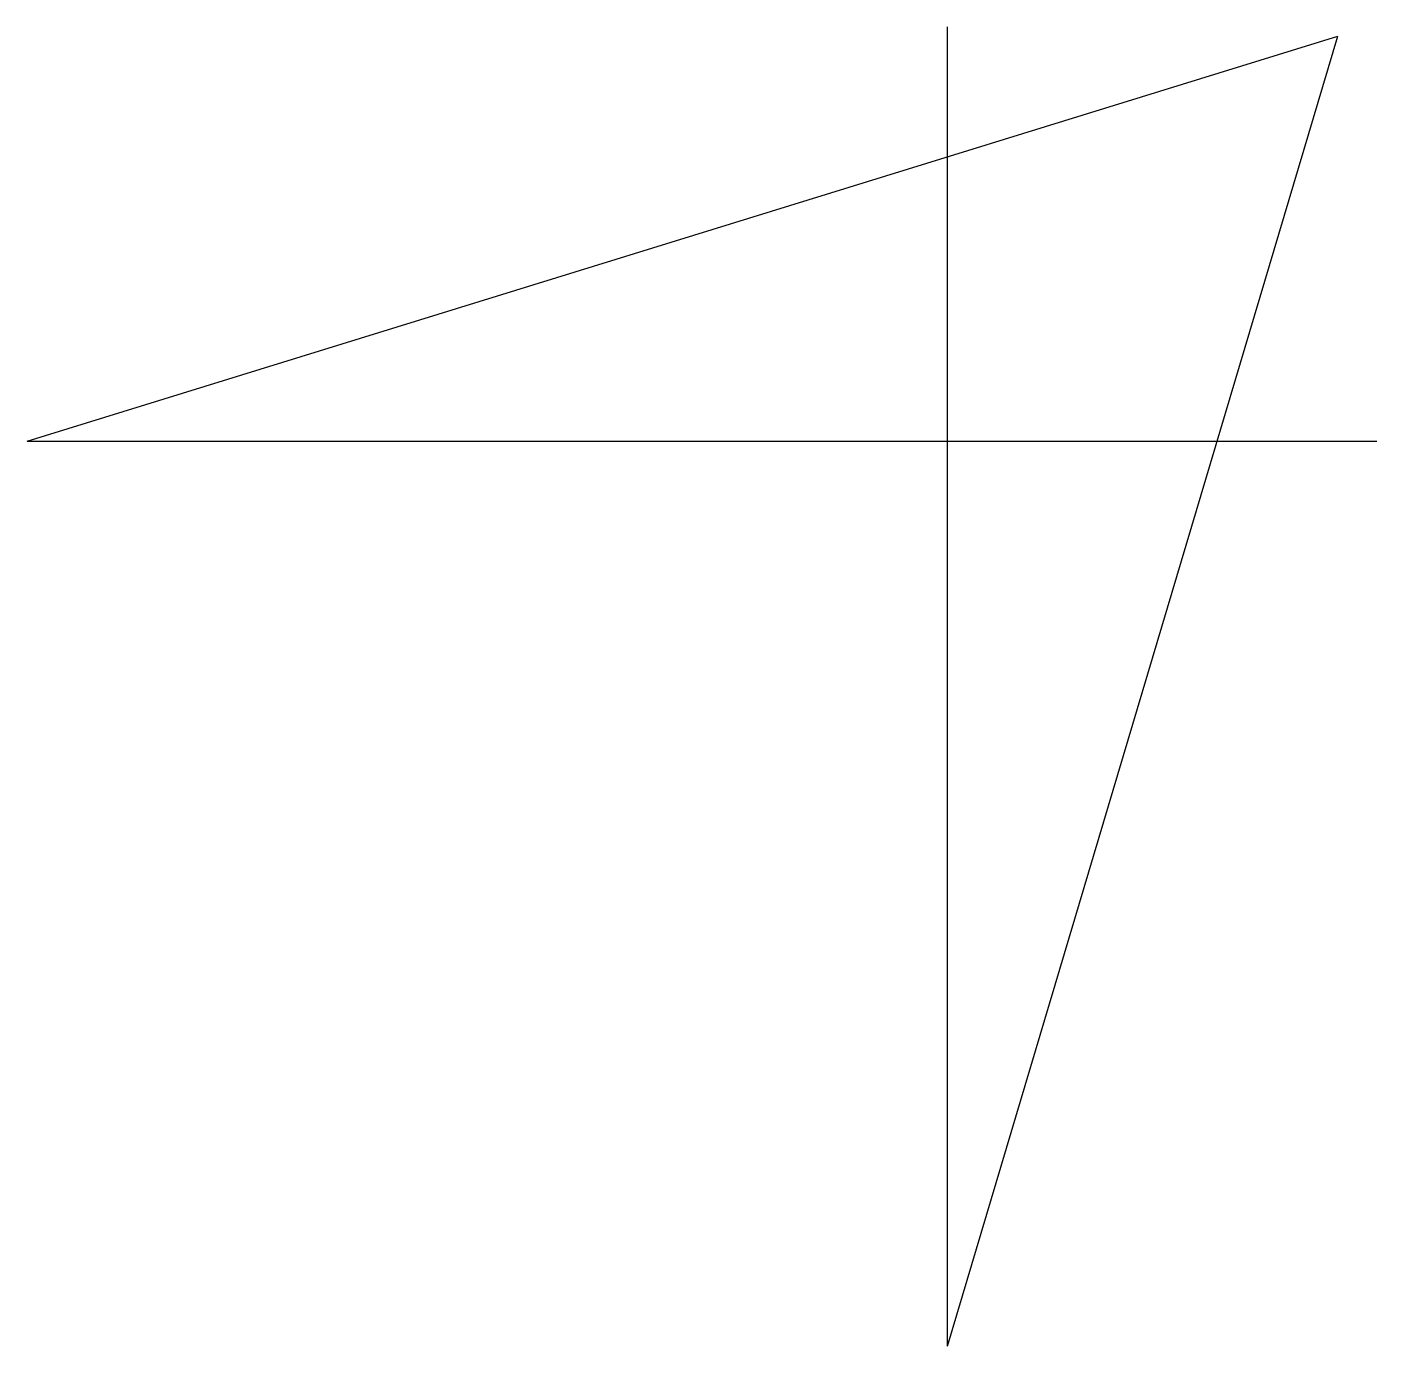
# Model space of a CAD drawing. Extents: x 2.1 to 6.5, y 0.2 to 4.5.
import ezdxf

# ---------------------------------------------------------------- set-up
doc = ezdxf.new("R2010")
doc.units = 0

msp = doc.modelspace()

# ---------------------------------------------------------------- linework, layer by layer
at = {"layer": '', "color": 0}
for p, q in [((5.1, 0.2), (5.1, 4.5)), ((2.1, 3.15), (6.3725, 4.4706)), ((5.1, 0.2), (6.3725, 4.4706)), ((2.1, 3.15), (6.5, 3.15))]:
    msp.add_line(p, q, dxfattribs=at)

doc.saveas('drawing.dxf')
